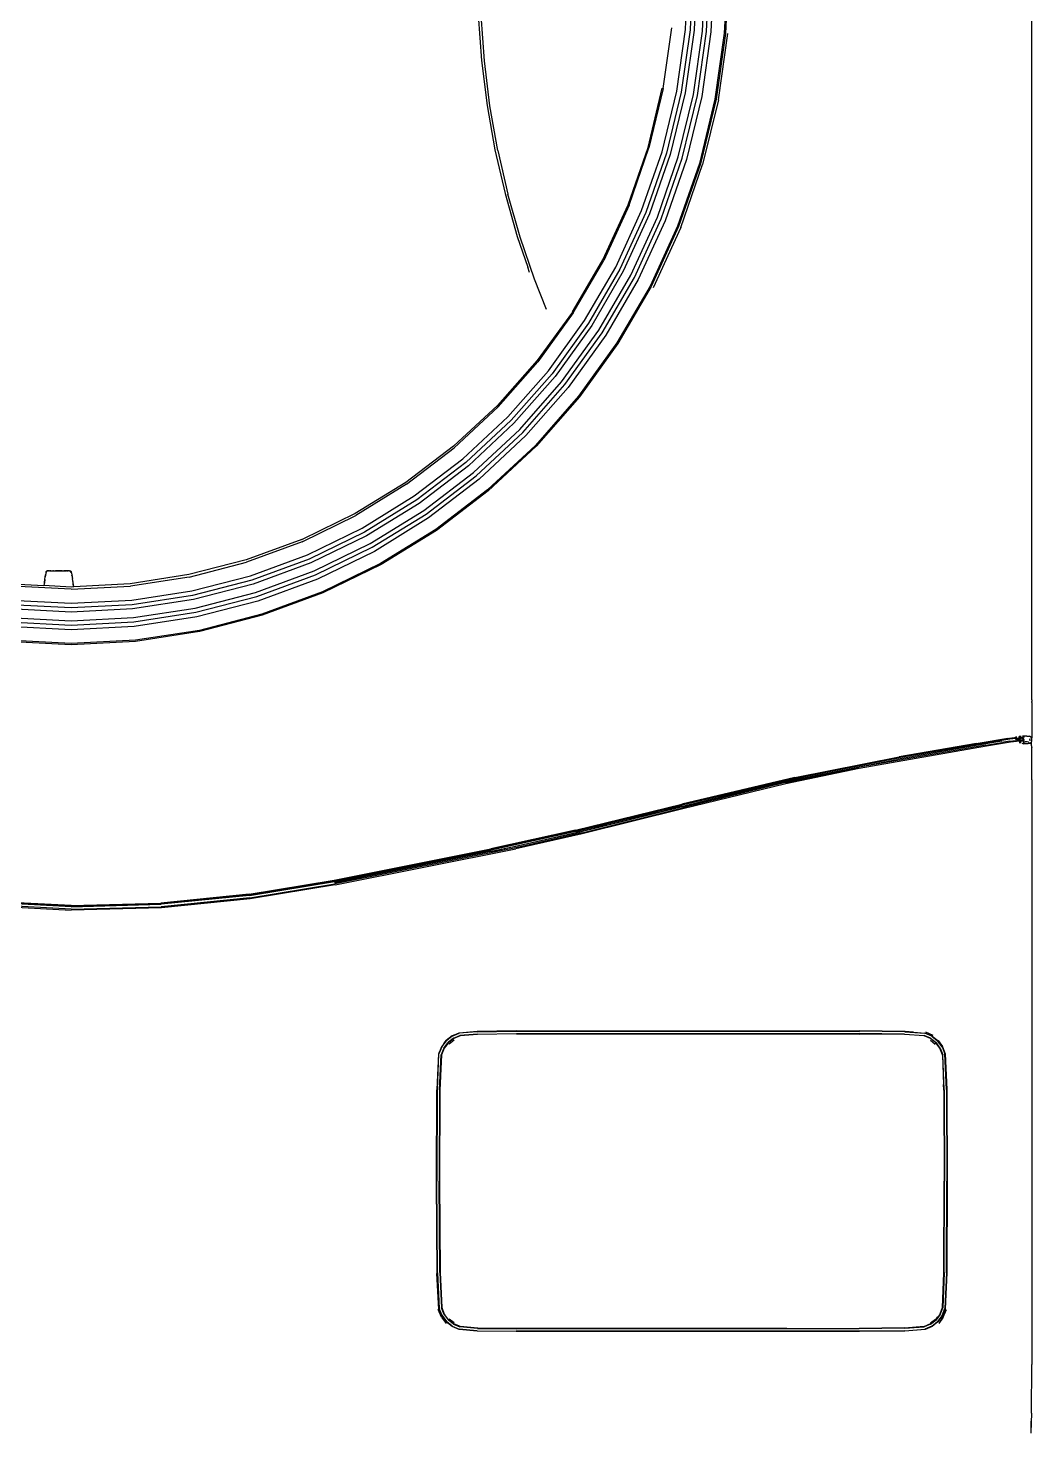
# Model space of a CAD drawing. Extents: x 41.9 to 126, y -21.3 to 38.1.
# Drawn here: x 96.151 to 97.552, y -11.707 to -9.748 of the extents above; entities that cross this region are included whole.
import ezdxf

# ---------------------------------------------------------------- set-up
doc = ezdxf.new("R2010")
doc.units = 0
doc.layers.add('ARQUITETURA_R07', color=8, linetype='CONTINUOUS')
doc.layers.add('LISTAGEM_TEXTO', color=7, linetype='CONTINUOUS')

# ---------------------------------------------------------------- blocks, each defined once
blk = doc.blocks.new('VISTAS')
at = {"layer": 'ARQUITETURA_R07'}
for p, q in [((0.8431, -0.04494), (0.8431, 0.47015)), ((0.72229, 0.18881), (0.72331, 0.21057)), ((0.72492, 0.21057), (0.72389, 0.18864)), ((0.72632, 0.21057), (0.72528, 0.1885)), ((0.7282, 0.18821), (0.72925, 0.21057)), ((0.72965, 0.18806), (0.73071, 0.21057)), ((0.73225, 0.21057), (0.73118, 0.18791)), ((0.73692, 0.21057), (0.73583, 0.18744)), ((0.7373, 0.21057), (0.73621, 0.1874)), ((0.64997, 0.19372), (0.65115, 0.17795)), ((0.65214, 0.17785), (0.65097, 0.19367)), ((0.71455, 0.1682), (0.71755, 0.18929)), ((0.71922, 0.16725), (0.72229, 0.18881)), ((0.72389, 0.18864), (0.7208, 0.16692)), ((0.72528, 0.1885), (0.72216, 0.16664)), ((0.72504, 0.16605), (0.7282, 0.18821)), ((0.72648, 0.16576), (0.72965, 0.18806)), ((0.73118, 0.18791), (0.72799, 0.16545)), ((0.73583, 0.18744), (0.73257, 0.16451)), ((0.73621, 0.1874), (0.73294, 0.16444)), ((0.73376, 0.16426), (0.73707, 0.18731)), ((0.65115, 0.17795), (0.65311, 0.1623)), ((0.6541, 0.16215), (0.65214, 0.17785)), ((0.70922, 0.14766), (0.71421, 0.16827)), ((0.71455, 0.1682), (0.70955, 0.14755)), ((0.7141, 0.14612), (0.71922, 0.16725)), ((0.7208, 0.16692), (0.71563, 0.14564)), ((0.72216, 0.16664), (0.71697, 0.14522)), ((0.65311, 0.1623), (0.65584, 0.14682)), ((0.65683, 0.14662), (0.6541, 0.16215)), ((0.71978, 0.14434), (0.72504, 0.16605)), ((0.72118, 0.1439), (0.72648, 0.16576)), ((0.72799, 0.16545), (0.72265, 0.14344)), ((0.73257, 0.16451), (0.72712, 0.14205)), ((0.73294, 0.16444), (0.72748, 0.14193)), ((0.73376, 0.16426), (0.72827, 0.14167)), ((0.70228, 0.12766), (0.70922, 0.14766)), ((0.70259, 0.12751), (0.70955, 0.14755)), ((0.65584, 0.14682), (0.65934, 0.13157)), ((0.65683, 0.14662), (0.66033, 0.13133)), ((0.70699, 0.12562), (0.7141, 0.14612)), ((0.71563, 0.14564), (0.70847, 0.12499)), ((0.71697, 0.14522), (0.70976, 0.12444)), ((0.71247, 0.12328), (0.71978, 0.14434)), ((0.71382, 0.1227), (0.72118, 0.1439)), ((0.72265, 0.14344), (0.71524, 0.12209)), ((0.72712, 0.14205), (0.71955, 0.12025)), ((0.72748, 0.14193), (0.7199, 0.1201)), ((0.72067, 0.11975), (0.72827, 0.14167)), ((0.65934, 0.13157), (0.6636, 0.1166)), ((0.66458, 0.11632), (0.66033, 0.13133)), ((0.69346, 0.10847), (0.70228, 0.12766)), ((0.70259, 0.12751), (0.69375, 0.10827)), ((0.69795, 0.10595), (0.70699, 0.12562)), ((0.70847, 0.12499), (0.69936, 0.10517)), ((0.70976, 0.12444), (0.70059, 0.10449)), ((0.70318, 0.10306), (0.71247, 0.12328)), ((0.70447, 0.10235), (0.71382, 0.1227)), ((0.71524, 0.12209), (0.70583, 0.1016)), ((0.71955, 0.12025), (0.70994, 0.09933)), ((0.7199, 0.1201), (0.71028, 0.09914)), ((0.72067, 0.11975), (0.71101, 0.09871)), ((0.6636, 0.1166), (0.66726, 0.10589)), ((0.66959, 0.10166), (0.66458, 0.11632)), ((0.68287, 0.09036), (0.69346, 0.10847)), ((0.68313, 0.09002), (0.69375, 0.10827)), ((0.66791, 0.10404), (0.66726, 0.10589)), ((0.68708, 0.08728), (0.69795, 0.10595)), ((0.69936, 0.10517), (0.68841, 0.08636)), ((0.70059, 0.10449), (0.68958, 0.08556)), ((0.69201, 0.08388), (0.70318, 0.10306)), ((0.67386, 0.09111), (0.66959, 0.10166)), ((0.69323, 0.08304), (0.70447, 0.10235)), ((0.70583, 0.1016), (0.69451, 0.08216)), ((0.70994, 0.09933), (0.69839, 0.07948)), ((0.71028, 0.09914), (0.69871, 0.07926)), ((0.68284, 0.09026), (0.67055, 0.07335)), ((0.68313, 0.09002), (0.67081, 0.07294)), ((0.68287, 0.09036), (0.68284, 0.09026)), ((0.67449, 0.06981), (0.68708, 0.08728)), ((0.68841, 0.08636), (0.67573, 0.06876)), ((0.68958, 0.08556), (0.67681, 0.06784)), ((0.67907, 0.06593), (0.69201, 0.08388)), ((0.6802, 0.06497), (0.69323, 0.08304)), ((0.69451, 0.08216), (0.68139, 0.06396)), ((0.69839, 0.07948), (0.685, 0.0609)), ((0.69871, 0.07926), (0.68529, 0.06065)), ((0.67055, 0.07335), (0.65668, 0.05766)), ((0.65694, 0.05717), (0.67081, 0.07294)), ((0.6603, 0.05369), (0.67449, 0.06981)), ((0.67573, 0.06876), (0.66143, 0.05252)), ((0.67681, 0.06784), (0.66242, 0.0515)), ((0.66449, 0.04936), (0.67907, 0.06593)), ((0.66552, 0.0483), (0.6802, 0.06497)), ((0.68139, 0.06396), (0.66661, 0.04717)), ((0.685, 0.0609), (0.66992, 0.04376)), ((0.68529, 0.06065), (0.67018, 0.04348)), ((0.65668, 0.05766), (0.64137, 0.04345)), ((0.65694, 0.05717), (0.64163, 0.04289)), ((0.64464, 0.03908), (0.6603, 0.05369)), ((0.66143, 0.05252), (0.64565, 0.03781)), ((0.66242, 0.0515), (0.64655, 0.03669)), ((0.6484, 0.03435), (0.66449, 0.04936)), ((0.64933, 0.03319), (0.66552, 0.0483)), ((0.66661, 0.04717), (0.65031, 0.03196)), ((0.64137, 0.04345), (0.6248, 0.03085)), ((0.62503, 0.03022), (0.64163, 0.04289)), ((0.66992, 0.04376), (0.65327, 0.02823)), ((0.67018, 0.04348), (0.65351, 0.02792)), ((0.62768, 0.02613), (0.64464, 0.03908)), ((0.64565, 0.03781), (0.62856, 0.02476)), ((0.64655, 0.03669), (0.62934, 0.02355)), ((0.63097, 0.02104), (0.6484, 0.03435)), ((0.6248, 0.03085), (0.6071, 0.01998)), ((0.62503, 0.03022), (0.60731, 0.01929)), ((0.63178, 0.01979), (0.64933, 0.03319)), ((0.65031, 0.03196), (0.63264, 0.01846)), ((0.60956, 0.01495), (0.62768, 0.02613)), ((0.62856, 0.02476), (0.6103, 0.0135)), ((0.65327, 0.02823), (0.63523, 0.01445)), ((0.65351, 0.02792), (0.63544, 0.01412)), ((0.6071, 0.01998), (0.58853, 0.01098)), ((0.62934, 0.02355), (0.61097, 0.01222)), ((0.61235, 0.00955), (0.63097, 0.02104)), ((0.61303, 0.00823), (0.63178, 0.01979)), ((0.58864, 0.0102), (0.60731, 0.01929)), ((0.59046, 0.00565), (0.60956, 0.01495)), ((0.63264, 0.01846), (0.61376, 0.00682)), ((0.58847, 0.01095), (0.56908, 0.00389)), ((0.58864, 0.0102), (0.56919, 0.00304)), ((0.58847, 0.01095), (0.58853, 0.01098)), ((0.6103, 0.0135), (0.59107, 0.00414)), ((0.61097, 0.01222), (0.59161, 0.00279)), ((0.63523, 0.01445), (0.61596, 0.00257)), ((0.63544, 0.01412), (0.61614, 0.00222)), ((0.57058, -0.00167), (0.59046, 0.00565)), ((0.59273, 0), (0.61235, 0.00955)), ((0.59329, -0.00138), (0.61303, 0.00823)), ((0.61376, 0.00682), (0.59388, -0.00286)), ((0.49995, 0), (0.50001, 0)), ((0.49998, 0), (0.49995, 0)), ((0.50005, 0), (0.49998, 0)), ((0.50001, 0), (0.50005, 0)), ((0.50008, 0), (0.50001, 0)), ((0.50005, 0), (0.50011, 0)), ((0.50005, 0), (0.50008, 0)), ((0.50011, 0), (0.50008, 0)), ((0.50014, 0), (0.50011, 0)), ((0.50019, 0.00001), (0.50014, 0)), ((0.50021, 0), (0.50014, 0)), ((0.50026, 0.00001), (0.50019, 0.00001)), ((0.50021, 0), (0.50026, 0.00001)), ((0.5003, 0.00001), (0.50026, 0.00001)), ((0.50034, 0.00001), (0.5003, 0.00001)), ((0.50038, 0.00001), (0.50034, 0.00001)), ((0.50045, 0.00001), (0.50038, 0.00001)), ((0.50048, 0), (0.50038, 0.00001)), ((0.50045, 0.00001), (0.50051, 0.00001)), ((0.50051, 0.00001), (0.50048, 0)), ((0.50051, 0.00001), (0.50057, 0.00001)), ((0.50057, 0.00001), (0.50061, 0.00001)), ((0.50061, 0.00001), (0.50067, 0.00001)), ((0.50061, 0.00001), (0.50065, 0.00001)), ((0.50065, 0.00001), (0.5007, 0.00001)), ((0.50067, 0.00001), (0.50073, 0.00001)), ((0.5007, 0.00001), (0.50073, 0.00001)), ((0.50077, 0.00001), (0.50073, 0.00001)), ((0.50081, 0.00001), (0.50077, 0.00001)), ((0.50081, 0.00001), (0.50085, 0.00001)), ((0.50092, 0.00001), (0.50085, 0.00001)), ((0.50085, 0.00001), (0.5009, 0.00001)), ((0.50096, 0.00001), (0.5009, 0.00001)), ((0.5009, 0.00001), (0.50092, 0.00001)), ((0.50096, 0.00001), (0.50092, 0.00001)), ((0.50096, 0.00001), (0.50102, 0.00001)), ((0.50102, 0.00001), (0.50106, 0.00001)), ((0.50106, 0.00001), (0.50114, 0.00001)), ((0.50114, 0.00001), (0.50118, 0.00001)), ((0.50118, 0.00001), (0.50123, 0.00001)), ((0.50123, 0.00001), (0.50126, 0.00001)), ((0.50126, 0.00001), (0.5013, 0.00001)), ((0.5013, 0.00001), (0.50139, 0.00001)), ((0.50139, 0.00001), (0.50144, 0.00001)), ((0.50144, 0.00001), (0.50152, 0.00001)), ((0.50152, 0.00001), (0.50156, 0.00001)), ((0.5016, 0.00001), (0.50156, 0.00001)), ((0.5016, 0.00001), (0.50167, 0.00001)), ((0.50172, 0.00001), (0.50167, 0.00001)), ((0.50175, 0), (0.50172, 0.00001)), ((0.50181, 0.00001), (0.50175, 0)), ((0.50181, 0.00001), (0.50202, 0.00001)), ((0.50202, 0.00001), (0.50208, 0.00001)), ((0.50208, 0.00001), (0.50227, 0.00001)), ((0.50227, 0.00001), (0.50236, 0.00001)), ((0.50236, 0.00001), (0.5024, 0.00001)), ((0.5024, 0.00001), (0.50245, 0.00002)), ((0.50245, 0.00002), (0.5025, 0.00001)), ((0.5025, 0.00001), (0.50253, 0.00002)), ((0.50259, 0.00002), (0.50253, 0.00002)), ((0.50253, 0.00002), (0.50256, 0.00002)), ((0.50256, 0.00002), (0.50259, 0.00002)), ((0.50263, 0.00002), (0.50256, 0.00002)), ((0.50263, 0.00002), (0.50259, 0.00002)), ((0.50469, 0.00002), (0.50263, 0.00002)), ((0.50469, 0.00002), (0.50476, 0.00001)), ((0.50484, 0.00002), (0.50476, 0.00001)), ((0.50476, 0.00001), (0.50481, 0.00002)), ((0.50487, 0.00001), (0.50481, 0.00002)), ((0.50487, 0.00001), (0.50484, 0.00002)), ((0.50487, 0.00001), (0.50494, 0.00001)), ((0.50494, 0.00001), (0.50548, 0)), ((0.50553, 0.00001), (0.50548, 0)), ((0.50553, 0.00001), (0.50569, 0.00001)), ((0.50572, 0.00001), (0.50569, 0.00001)), ((0.50586, 0.00001), (0.50572, 0.00001)), ((0.50596, 0.00001), (0.50586, 0.00001)), ((0.50603, 0.00001), (0.50596, 0.00001)), ((0.50626, 0.00001), (0.50603, 0.00001)), ((0.50626, 0.00001), (0.5063, 0.00001)), ((0.5063, 0.00001), (0.50634, 0.00001)), ((0.50647, 0.00001), (0.50634, 0.00001)), ((0.50653, 0.00001), (0.50647, 0.00001)), ((0.5066, 0.00001), (0.50653, 0.00001)), ((0.50663, 0.00001), (0.5066, 0.00001)), ((0.50663, 0.00001), (0.50676, 0.00001)), ((0.5068, 0.00001), (0.50676, 0.00001)), ((0.50686, 0.00001), (0.5068, 0.00001)), ((0.50683, 0.00001), (0.5068, 0.00001)), ((0.50683, 0.00001), (0.5069, 0.00001)), ((0.50686, 0.00001), (0.50693, 0.00001)), ((0.5069, 0.00001), (0.50686, 0.00001)), ((0.5069, 0.00001), (0.50693, 0.00001)), ((0.50693, 0.00001), (0.50698, 0.00001)), ((0.50698, 0.00001), (0.50701, 0.00001)), ((0.50706, 0.00001), (0.50701, 0.00001)), ((0.50706, 0.00001), (0.5071, 0)), ((0.50718, 0), (0.5071, 0)), ((0.50714, 0), (0.5071, 0)), ((0.50721, 0), (0.50714, 0)), ((0.50721, 0), (0.50718, 0)), ((0.50727, 0), (0.50721, 0)), ((0.50734, 0), (0.50727, 0)), ((0.50727, 0), (0.50731, 0)), ((0.50731, 0), (0.50737, 0)), ((0.5074, 0), (0.50734, 0)), ((0.56908, 0.00389), (0.54904, -0.00128)), ((0.54914, -0.00214), (0.56919, 0.00304)), ((0.59107, 0.00414), (0.57104, -0.00324)), ((0.59161, 0.00279), (0.57145, -0.00464)), ((0.61596, 0.00257), (0.59567, -0.00732)), ((0.61614, 0.00222), (0.59581, -0.00769)), ((0.48749, -0.00453), (0.49845, -0.00512)), ((0.49881, -0.00296), (0.49845, -0.00512)), ((0.49868, -0.00408), (0.49848, -0.00512)), ((0.49868, -0.00408), (0.49887, -0.00296)), ((0.49884, -0.00296), (0.49868, -0.00408)), ((0.49881, -0.00296), (0.49899, -0.00201)), ((0.49884, -0.00296), (0.49899, -0.00201)), ((0.49899, -0.00201), (0.49908, -0.00144)), ((0.49904, -0.00144), (0.49899, -0.00201)), ((0.49911, -0.00128), (0.49904, -0.00144)), ((0.49911, -0.00128), (0.49908, -0.00144)), ((0.49911, -0.00128), (0.49914, -0.00109)), ((0.49912, -0.00144), (0.49911, -0.00128)), ((0.49919, -0.0007), (0.49914, -0.00109)), ((0.49923, -0.0008), (0.49914, -0.00109)), ((0.49925, -0.00033), (0.49918, -0.00065)), ((0.49918, -0.00065), (0.49919, -0.0007)), ((0.49918, -0.00065), (0.49923, -0.00065)), ((0.49923, -0.00065), (0.49919, -0.0007)), ((0.49919, -0.0007), (0.49923, -0.0008)), ((0.49923, -0.00065), (0.49926, -0.00054)), ((0.49928, -0.00026), (0.49925, -0.00033)), ((0.49926, -0.00054), (0.49928, -0.00036)), ((0.49926, -0.00065), (0.49926, -0.00054)), ((0.49932, -0.00026), (0.49928, -0.00033)), ((0.49928, -0.00026), (0.49932, -0.00026)), ((0.49928, -0.00036), (0.49928, -0.00033)), ((0.49928, -0.00036), (0.49932, -0.00033)), ((0.49937, -0.00015), (0.49932, -0.0002)), ((0.49932, -0.00026), (0.49936, -0.0002)), ((0.49932, -0.00026), (0.49932, -0.0002)), ((0.49932, -0.00033), (0.49935, -0.00026)), ((0.49932, -0.00026), (0.49932, -0.00033)), ((0.49935, -0.00026), (0.49939, -0.0002)), ((0.49935, -0.00033), (0.49957, -0.00033)), ((0.49941, -0.00015), (0.49936, -0.0002)), ((0.49937, -0.00015), (0.49942, -0.00011)), ((0.49937, -0.00015), (0.49941, -0.00015)), ((0.49939, -0.0002), (0.49944, -0.00015)), ((0.49941, -0.00015), (0.49945, -0.00011)), ((0.49945, -0.00011), (0.49942, -0.00011)), ((0.49944, -0.00015), (0.49949, -0.00011)), ((0.49948, -0.00007), (0.49945, -0.00011)), ((0.49949, -0.00011), (0.49945, -0.00011)), ((0.49948, -0.00007), (0.49955, -0.00004)), ((0.49952, -0.00007), (0.49948, -0.00007)), ((0.49949, -0.00011), (0.49955, -0.00007)), ((0.49952, -0.00007), (0.49949, -0.00011)), ((0.49952, -0.00007), (0.49959, -0.00004)), ((0.49952, -0.00007), (0.49955, -0.00004)), ((0.49955, -0.00007), (0.49962, -0.00004)), ((0.49962, -0.00004), (0.49955, -0.00004)), ((0.49959, -0.00004), (0.49955, -0.00004)), ((0.49965, -0.00002), (0.49959, -0.00004)), ((0.49959, -0.00004), (0.49962, -0.00004)), ((0.49962, -0.00004), (0.49968, -0.00002)), ((0.49965, -0.00002), (0.49971, -0.00002)), ((0.49971, -0.00002), (0.49968, -0.00002)), ((0.49971, -0.00002), (0.49979, -0.00001)), ((0.49975, -0.00001), (0.49971, -0.00002)), ((0.49975, -0.00001), (0.49979, -0.00001)), ((0.49982, -0.00001), (0.49975, -0.00001)), ((0.49982, -0.00001), (0.49979, -0.00001)), ((0.49989, 0), (0.49982, -0.00001)), ((0.49986, -0.00001), (0.49982, -0.00001)), ((0.49989, 0), (0.49986, -0.00001)), ((0.49992, 0), (0.49986, -0.00001)), ((0.49995, 0), (0.49989, 0)), ((0.49989, 0), (0.49992, 0)), ((0.49995, 0), (0.49992, 0)), ((0.50611, -0.00004), (0.50116, -0.00004)), ((0.50744, 0), (0.50737, 0)), ((0.50737, 0), (0.5074, 0)), ((0.5074, 0), (0.50744, 0)), ((0.50748, -0.00001), (0.50744, 0)), ((0.50744, 0), (0.50751, -0.00001)), ((0.50748, -0.00001), (0.50751, -0.00001)), ((0.50748, -0.00001), (0.50754, -0.00001)), ((0.50754, -0.00001), (0.50751, -0.00001)), ((0.50754, -0.00001), (0.50757, -0.00001)), ((0.50757, -0.00001), (0.50763, -0.00002)), ((0.50763, -0.00002), (0.50766, -0.00002)), ((0.50763, -0.00033), (0.50798, -0.00033)), ((0.50766, -0.00002), (0.5077, -0.00003)), ((0.5077, -0.00003), (0.50776, -0.00004)), ((0.50776, -0.00004), (0.50782, -0.00007)), ((0.50776, -0.00004), (0.50779, -0.00004)), ((0.50786, -0.00007), (0.50779, -0.00004)), ((0.50782, -0.00007), (0.50789, -0.00011)), ((0.50786, -0.00007), (0.50791, -0.00011)), ((0.50789, -0.00011), (0.50794, -0.00015)), ((0.50797, -0.00015), (0.50791, -0.00011)), ((0.50794, -0.00015), (0.50799, -0.0002)), ((0.50797, -0.00015), (0.50802, -0.0002)), ((0.50799, -0.0002), (0.50803, -0.00026)), ((0.50806, -0.00026), (0.50802, -0.0002)), ((0.50803, -0.00026), (0.50805, -0.00033)), ((0.50806, -0.00026), (0.50805, -0.00033)), ((0.50811, -0.00065), (0.50805, -0.00033)), ((0.50815, -0.00065), (0.50805, -0.00033)), ((0.50806, -0.00026), (0.50809, -0.00033)), ((0.50815, -0.00065), (0.50809, -0.00033)), ((0.50811, -0.00065), (0.50824, -0.00144)), ((0.50815, -0.00065), (0.50829, -0.00144)), ((0.50833, -0.00181), (0.50824, -0.00144)), ((0.50829, -0.00144), (0.50833, -0.00181)), ((0.50833, -0.00181), (0.5084, -0.00223)), ((0.5084, -0.00223), (0.50845, -0.00257)), ((0.50845, -0.00257), (0.50846, -0.00263)), ((0.50852, -0.00296), (0.50846, -0.00263)), ((0.50849, -0.00296), (0.50846, -0.00263)), ((0.50856, -0.00327), (0.50849, -0.00296)), ((0.50856, -0.00327), (0.50852, -0.00296)), ((0.50888, -0.00543), (0.50856, -0.00327)), ((0.50895, -0.00558), (0.50856, -0.00327)), ((0.52859, -0.00453), (0.50895, -0.00558)), ((0.54904, -0.00128), (0.52859, -0.00453)), ((0.54914, -0.00214), (0.52865, -0.00529)), ((0.55007, -0.00697), (0.57058, -0.00167)), ((0.57104, -0.00324), (0.55038, -0.00857)), ((0.57145, -0.00464), (0.55065, -0.01001)), ((0.5723, -0.00753), (0.59273, 0)), ((0.57272, -0.00895), (0.59329, -0.00138)), ((0.59388, -0.00286), (0.57317, -0.01049)), ((0.50799, -0.00636), (0.48743, -0.00529)), ((0.49848, -0.00512), (0.49845, -0.00512)), ((0.50799, -0.00563), (0.49848, -0.00512)), ((0.50799, -0.00636), (0.52865, -0.00529)), ((0.50891, -0.00558), (0.50799, -0.00563)), ((0.50891, -0.00558), (0.50888, -0.00543)), ((0.50895, -0.00558), (0.50891, -0.00558)), ((0.52912, -0.01019), (0.55007, -0.00697)), ((0.55038, -0.00857), (0.52927, -0.01182)), ((0.55123, -0.01297), (0.5723, -0.00753)), ((0.55151, -0.01443), (0.57272, -0.00895)), ((0.59567, -0.00732), (0.57452, -0.0151)), ((0.59581, -0.00769), (0.57463, -0.01548)), ((0.50799, -0.01438), (0.48666, -0.01327)), ((0.50799, -0.01292), (0.4868, -0.01182)), ((0.48696, -0.01019), (0.50799, -0.01128)), ((0.50799, -0.01128), (0.52912, -0.01019)), ((0.52927, -0.01182), (0.50799, -0.01292)), ((0.52941, -0.01327), (0.50799, -0.01438)), ((0.55065, -0.01001), (0.52941, -0.01327)), ((0.5297, -0.01628), (0.55123, -0.01297)), ((0.52984, -0.01776), (0.55151, -0.01443)), ((0.57317, -0.01049), (0.55181, -0.016)), ((0.50799, -0.0205), (0.48608, -0.01936)), ((0.48623, -0.01776), (0.50799, -0.01889)), ((0.48637, -0.01628), (0.50799, -0.0174)), ((0.50799, -0.0174), (0.5297, -0.01628)), ((0.50799, -0.01889), (0.52984, -0.01776)), ((0.52999, -0.01936), (0.50799, -0.0205)), ((0.55181, -0.016), (0.52999, -0.01936)), ((0.57452, -0.0151), (0.55272, -0.02073)), ((0.57463, -0.01548), (0.5528, -0.02112)), ((0.50798, -0.02532), (0.48562, -0.02416)), ((0.53045, -0.02415), (0.50798, -0.02532)), ((0.55272, -0.02073), (0.53045, -0.02415)), ((0.5528, -0.02112), (0.53048, -0.02455)), ((0.50798, -0.02572), (0.48558, -0.02455)), ((0.53048, -0.02455), (0.50798, -0.02572)), ((0.84309, -0.04587), (0.84306, -0.05824)), ((0.8431, -0.04494), (0.84309, -0.04554)), ((0.84309, -0.04587), (0.84309, -0.04554)), ((0.82349, -0.06039), (0.83449, -0.05852)), ((0.83469, -0.05842), (0.82366, -0.06029)), ((0.82379, -0.06014), (0.83484, -0.05826)), ((0.83263, -0.05898), (0.83539, -0.05856)), ((0.83689, -0.05816), (0.83449, -0.05852)), ((0.83539, -0.05856), (0.83752, -0.05829)), ((0.83689, -0.05816), (0.83726, -0.05811)), ((0.83746, -0.05802), (0.83731, -0.05804)), ((0.83746, -0.05802), (0.83752, -0.05801)), ((0.83758, -0.058), (0.83752, -0.05801)), ((0.83753, -0.05871), (0.83752, -0.05829)), ((0.83752, -0.05829), (0.83893, -0.05829)), ((0.83902, -0.0586), (0.83753, -0.05871)), ((0.83762, -0.058), (0.83758, -0.058)), ((0.8379, -0.05799), (0.83775, -0.05799)), ((0.83893, -0.05798), (0.83845, -0.05799)), ((0.83852, -0.05791), (0.83893, -0.05791)), ((0.83893, -0.05763), (0.83893, -0.05751)), ((0.83893, -0.05778), (0.83893, -0.05772)), ((0.83893, -0.05791), (0.83893, -0.05786)), ((0.83893, -0.05791), (0.83903, -0.05791)), ((0.83893, -0.05798), (0.83893, -0.05791)), ((0.83918, -0.05798), (0.83893, -0.05798)), ((0.83893, -0.05829), (0.83893, -0.05804)), ((0.83893, -0.05829), (0.83902, -0.05829)), ((0.83902, -0.05829), (0.83918, -0.05835)), ((0.83918, -0.05861), (0.83902, -0.0586)), ((0.83916, -0.05791), (0.8391, -0.05792)), ((0.83918, -0.05784), (0.83916, -0.05791)), ((0.83916, -0.05791), (0.83987, -0.05791)), ((0.83916, -0.05791), (0.83918, -0.05798)), ((0.83918, -0.05749), (0.83918, -0.05764)), ((0.83918, -0.0577), (0.83918, -0.05774)), ((0.83923, -0.05798), (0.83918, -0.05798)), ((0.83918, -0.05798), (0.83918, -0.05835)), ((0.83918, -0.05835), (0.83989, -0.05865)), ((0.83918, -0.05835), (0.83918, -0.05861)), ((0.83989, -0.05865), (0.83918, -0.05861)), ((0.8401, -0.05834), (0.83923, -0.05798)), ((0.84133, -0.05756), (0.83979, -0.05764)), ((0.84058, -0.05792), (0.83987, -0.05791)), ((0.84021, -0.05901), (0.83989, -0.05865)), ((0.83989, -0.05865), (0.84019, -0.05919)), ((0.84043, -0.05891), (0.8401, -0.05834)), ((0.84133, -0.05756), (0.84226, -0.05759)), ((0.84271, -0.05793), (0.84226, -0.05759)), ((0.84232, -0.05849), (0.84239, -0.05921)), ((0.84285, -0.05775), (0.84285, -0.05873)), ((0.84305, -0.0593), (0.84306, -0.05824)), ((0.82705, -0.06073), (0.78286, -0.06847)), ((0.82723, -0.06106), (0.78289, -0.06886)), ((0.82189, -0.06082), (0.79583, -0.06533)), ((0.82705, -0.06033), (0.7959, -0.06572)), ((0.82349, -0.06039), (0.79669, -0.06502)), ((0.82379, -0.06014), (0.7968, -0.06481)), ((0.82189, -0.06082), (0.83263, -0.05898)), ((0.83263, -0.05939), (0.82705, -0.06033)), ((0.82705, -0.06073), (0.83264, -0.05979)), ((0.83284, -0.06011), (0.82723, -0.06106)), ((0.8354, -0.05938), (0.83264, -0.05979)), ((0.83561, -0.05971), (0.83284, -0.06011)), ((0.8354, -0.05938), (0.83753, -0.05912)), ((0.83775, -0.05945), (0.83561, -0.05971)), ((0.83903, -0.05902), (0.83753, -0.05912)), ((0.83918, -0.05936), (0.83775, -0.05945)), ((0.83893, -0.05956), (0.83893, -0.05944)), ((0.83893, -0.05983), (0.83893, -0.05967)), ((0.83893, -0.06005), (0.83893, -0.05993)), ((0.83903, -0.05902), (0.83918, -0.05902)), ((0.83918, -0.05902), (0.83918, -0.05924)), ((0.83918, -0.05902), (0.83989, -0.05906)), ((0.83925, -0.05934), (0.83918, -0.05936)), ((0.83918, -0.05936), (0.83918, -0.05934)), ((0.83918, -0.05936), (0.83918, -0.05954)), ((0.83918, -0.05965), (0.83918, -0.05978)), ((0.83918, -0.0599), (0.83918, -0.06004)), ((0.84007, -0.05939), (0.83925, -0.05934)), ((0.84007, -0.05939), (0.83989, -0.05906)), ((0.83989, -0.06023), (0.84001, -0.06)), ((0.83996, -0.06025), (0.84004, -0.06)), ((0.84, -0.06024), (0.84014, -0.05999)), ((0.84004, -0.06024), (0.84009, -0.06024)), ((0.84007, -0.05939), (0.84012, -0.05939)), ((0.84011, -0.05968), (0.84009, -0.05981)), ((0.84014, -0.05999), (0.84009, -0.06024)), ((0.84009, -0.06024), (0.84039, -0.06021)), ((0.84017, -0.0594), (0.84012, -0.05939)), ((0.84012, -0.05939), (0.84016, -0.05943)), ((0.84013, -0.05958), (0.84012, -0.05962)), ((0.84016, -0.05943), (0.84014, -0.05951)), ((0.8402, -0.05922), (0.84016, -0.05937)), ((0.84016, -0.05937), (0.84017, -0.0594)), ((0.84017, -0.0594), (0.84016, -0.05943)), ((0.84016, -0.05943), (0.84021, -0.05951)), ((0.84021, -0.05949), (0.84016, -0.05943)), ((0.84017, -0.0594), (0.84021, -0.05943)), ((0.84017, -0.05958), (0.84021, -0.05961)), ((0.8402, -0.05968), (0.84018, -0.0598)), ((0.84018, -0.05968), (0.84018, -0.0598)), ((0.84021, -0.05901), (0.84019, -0.05919)), ((0.84019, -0.05919), (0.8402, -0.05922)), ((0.8402, -0.05922), (0.84021, -0.05943)), ((0.84021, -0.05943), (0.84021, -0.05949)), ((0.84021, -0.05943), (0.84035, -0.05944)), ((0.84021, -0.05949), (0.84021, -0.05951)), ((0.84021, -0.05949), (0.84023, -0.05952)), ((0.84021, -0.05957), (0.84021, -0.05961)), ((0.84021, -0.0598), (0.84027, -0.05967)), ((0.84023, -0.05952), (0.84028, -0.05952)), ((0.84031, -0.05959), (0.84028, -0.05957)), ((0.84031, -0.05959), (0.84032, -0.05957)), ((0.84033, -0.05952), (0.84035, -0.05944)), ((0.84035, -0.05944), (0.84043, -0.05891)), ((0.84035, -0.05944), (0.84078, -0.05953)), ((0.84045, -0.05975), (0.84037, -0.05966)), ((0.84039, -0.06021), (0.84042, -0.05997)), ((0.84039, -0.06021), (0.84085, -0.06014)), ((0.84045, -0.05978), (0.84045, -0.05975)), ((0.8415, -0.05958), (0.84078, -0.05953)), ((0.84085, -0.06014), (0.84178, -0.06012)), ((0.84189, -0.05965), (0.8415, -0.05958)), ((0.84178, -0.06012), (0.84229, -0.06007)), ((0.8421, -0.05976), (0.84189, -0.05965)), ((0.8421, -0.05976), (0.84243, -0.06003)), ((0.84229, -0.06007), (0.84233, -0.06006)), ((0.84243, -0.06003), (0.84258, -0.05998)), ((0.84243, -0.06003), (0.84254, -0.0601)), ((0.84254, -0.0601), (0.84271, -0.06027)), ((0.84258, -0.05998), (0.8428, -0.05981)), ((0.84271, -0.06027), (0.84283, -0.0605)), ((0.8428, -0.05981), (0.84285, -0.05974)), ((0.84285, -0.05974), (0.84283, -0.0605)), ((0.84283, -0.0605), (0.84285, -0.06056)), ((0.84285, -0.05974), (0.84295, -0.05959)), ((0.84285, -0.06056), (0.84291, -0.06079)), ((0.84285, -0.06056), (0.84285, -0.06075)), ((0.84291, -0.06079), (0.84306, -0.06161)), ((0.84295, -0.05959), (0.84305, -0.0593)), ((0.8431, -0.07283), (0.84306, -0.06161)), ((0.75721, -0.07379), (0.78286, -0.06847)), ((0.7603, -0.07234), (0.79583, -0.06533)), ((0.76038, -0.07197), (0.7968, -0.06481)), ((0.76042, -0.07274), (0.7959, -0.06572)), ((0.76043, -0.07215), (0.79669, -0.06502)), ((0.76038, -0.07197), (0.721, -0.0813)), ((0.76043, -0.07215), (0.72107, -0.08149)), ((0.7603, -0.07234), (0.72114, -0.08168)), ((0.72124, -0.08209), (0.76042, -0.07274)), ((0.75714, -0.07331), (0.72124, -0.08209)), ((0.76039, -0.07264), (0.75714, -0.07331)), ((0.78289, -0.06886), (0.75727, -0.07419)), ((0.8431, -0.07283), (0.84311, -0.2767)), ((0.75721, -0.07379), (0.7213, -0.08256)), ((0.75727, -0.07419), (0.72135, -0.08294)), ((0.68393, -0.0904), (0.721, -0.0813)), ((0.68396, -0.09061), (0.72107, -0.08149)), ((0.684, -0.09085), (0.72114, -0.08168)), ((0.68406, -0.09127), (0.72124, -0.08209)), ((0.72124, -0.08209), (0.68619, -0.09085)), ((0.68623, -0.09129), (0.7213, -0.08256)), ((0.72135, -0.08294), (0.68627, -0.09165)), ((0.68393, -0.0904), (0.65442, -0.09687)), ((0.68396, -0.09061), (0.65445, -0.09708)), ((0.684, -0.09085), (0.6545, -0.09733)), ((0.65456, -0.09776), (0.68406, -0.09127)), ((0.68619, -0.09085), (0.6631, -0.09605)), ((0.68623, -0.09129), (0.66312, -0.09648)), ((0.68627, -0.09165), (0.66314, -0.09684)), ((0.59972, -0.10783), (0.65442, -0.09687)), ((0.59976, -0.10803), (0.65445, -0.09708)), ((0.59983, -0.10826), (0.6545, -0.09733)), ((0.65456, -0.09776), (0.59991, -0.10868)), ((0.66312, -0.09648), (0.59999, -0.1091)), ((0.60006, -0.10944), (0.66314, -0.09684)), ((0.6631, -0.09605), (0.65456, -0.09776)), ((0.57012, -0.11273), (0.59972, -0.10783)), ((0.57016, -0.11293), (0.59976, -0.10803)), ((0.57022, -0.11315), (0.59983, -0.10826)), ((0.57035, -0.11398), (0.59999, -0.1091)), ((0.60006, -0.10944), (0.5704, -0.11432)), ((0.4768, -0.11663), (0.50801, -0.11829)), ((0.50801, -0.11795), (0.47682, -0.11629)), ((0.50801, -0.11711), (0.47689, -0.11545)), ((0.50801, -0.11689), (0.47692, -0.11523)), ((0.50801, -0.11668), (0.47694, -0.11502)), ((0.50801, -0.11668), (0.53931, -0.1158)), ((0.50801, -0.11689), (0.53934, -0.116)), ((0.50801, -0.11711), (0.53937, -0.11622)), ((0.50801, -0.11795), (0.53944, -0.11706)), ((0.53947, -0.1174), (0.50801, -0.11829)), ((0.57012, -0.11273), (0.53931, -0.1158)), ((0.57016, -0.11293), (0.53934, -0.116)), ((0.57022, -0.11315), (0.53937, -0.11622)), ((0.57035, -0.11398), (0.53944, -0.11706)), ((0.5704, -0.11432), (0.53947, -0.1174)), ((0.64088, -0.16211), (0.64332, -0.16107)), ((0.64334, -0.1611), (0.6409, -0.16213)), ((0.64094, -0.1622), (0.64335, -0.16118)), ((0.64963, -0.16055), (0.64334, -0.1611)), ((0.64962, -0.16064), (0.64335, -0.16118)), ((0.64975, -0.16146), (0.64362, -0.16198)), ((0.64978, -0.1616), (0.64366, -0.16211)), ((0.64962, -0.16064), (0.66324, -0.16044)), ((0.66326, -0.16035), (0.64963, -0.16055)), ((0.64975, -0.16146), (0.66329, -0.16128)), ((0.6633, -0.16142), (0.64978, -0.1616)), ((0.66324, -0.16044), (0.78294, -0.16049)), ((0.66326, -0.16035), (0.68649, -0.16033)), ((0.66326, -0.16035), (0.78299, -0.16039)), ((0.66327, -0.16033), (0.68649, -0.16033)), ((0.66329, -0.16128), (0.78288, -0.16132)), ((0.6633, -0.16142), (0.78288, -0.16146)), ((0.68649, -0.16033), (0.78297, -0.16037)), ((0.79866, -0.16147), (0.78288, -0.16132)), ((0.79864, -0.16161), (0.78288, -0.16146)), ((0.79879, -0.16065), (0.78294, -0.16049)), ((0.78297, -0.16037), (0.783, -0.16037)), ((0.78297, -0.16037), (0.78299, -0.16039)), ((0.79886, -0.16056), (0.78299, -0.16039)), ((0.80551, -0.16211), (0.79864, -0.16161)), ((0.79866, -0.16147), (0.80554, -0.16198)), ((0.79879, -0.16065), (0.80581, -0.16118)), ((0.80185, -0.16076), (0.79886, -0.16056)), ((0.79888, -0.16053), (0.80185, -0.16076)), ((0.80185, -0.16076), (0.8059, -0.1611)), ((0.80822, -0.1622), (0.80581, -0.16118)), ((0.8059, -0.1611), (0.80828, -0.16211)), ((0.80593, -0.1611), (0.80828, -0.16211)), ((0.80868, -0.16195), (0.80613, -0.16084)), ((0.63734, -0.1659), (0.6363, -0.16838)), ((0.63724, -0.16589), (0.63649, -0.1676)), ((0.63804, -0.16634), (0.63706, -0.16866)), ((0.63814, -0.16641), (0.63718, -0.16871)), ((0.63799, -0.16485), (0.63724, -0.16589)), ((0.63734, -0.1659), (0.63892, -0.1638)), ((0.63799, -0.16485), (0.63827, -0.16449)), ((0.63804, -0.16634), (0.63949, -0.1644)), ((0.63958, -0.1645), (0.63814, -0.16641)), ((0.63827, -0.16449), (0.63883, -0.16373)), ((0.63884, -0.16376), (0.63827, -0.16449)), ((0.63883, -0.16373), (0.64088, -0.16211)), ((0.6409, -0.16213), (0.63884, -0.16376)), ((0.64094, -0.1622), (0.63892, -0.1638)), ((0.64136, -0.16292), (0.63949, -0.1644)), ((0.64143, -0.16304), (0.63958, -0.1645)), ((0.64155, -0.16358), (0.63984, -0.16496)), ((0.64136, -0.16292), (0.64362, -0.16198)), ((0.64366, -0.16211), (0.64143, -0.16304)), ((0.80774, -0.16304), (0.80551, -0.16211)), ((0.80779, -0.16292), (0.80554, -0.16198)), ((0.80772, -0.16358), (0.80943, -0.16495)), ((0.80959, -0.1645), (0.80774, -0.16304)), ((0.80779, -0.16292), (0.80967, -0.1644)), ((0.80822, -0.1622), (0.81024, -0.1638)), ((0.80828, -0.16211), (0.80832, -0.16211)), ((0.80832, -0.16211), (0.80834, -0.16214)), ((0.80834, -0.16214), (0.81033, -0.16373)), ((0.811, -0.1664), (0.80959, -0.1645)), ((0.8111, -0.16633), (0.80967, -0.1644)), ((0.8118, -0.16589), (0.81024, -0.1638)), ((0.81033, -0.16373), (0.81038, -0.16373)), ((0.8104, -0.16376), (0.81038, -0.16373)), ((0.8104, -0.16376), (0.81191, -0.16584)), ((0.81191, -0.1687), (0.811, -0.1664)), ((0.8111, -0.16633), (0.81201, -0.16865)), ((0.8118, -0.16589), (0.81278, -0.16838)), ((0.81191, -0.16584), (0.81196, -0.16585)), ((0.81198, -0.16589), (0.81196, -0.16585)), ((0.81198, -0.16589), (0.8129, -0.16835)), ((0.63618, -0.1684), (0.63562, -0.1808)), ((0.63573, -0.18081), (0.6363, -0.16838)), ((0.63619, -0.16835), (0.63617, -0.16837)), ((0.63618, -0.1684), (0.63617, -0.16837)), ((0.63618, -0.1684), (0.63619, -0.16835)), ((0.63619, -0.16835), (0.6362, -0.16832)), ((0.6362, -0.16832), (0.63649, -0.1676)), ((0.63653, -0.18094), (0.63706, -0.16866)), ((0.63718, -0.16871), (0.63666, -0.18097)), ((0.63718, -0.16871), (0.63724, -0.16876)), ((0.63726, -0.1688), (0.63724, -0.16876)), ((0.63726, -0.1688), (0.63729, -0.16882)), ((0.81188, -0.16875), (0.81191, -0.1687)), ((0.81189, -0.16878), (0.81188, -0.16875)), ((0.81189, -0.16878), (0.81229, -0.17901)), ((0.81251, -0.18094), (0.81201, -0.16865)), ((0.81331, -0.18081), (0.81278, -0.16838)), ((0.8129, -0.16835), (0.81343, -0.1808)), ((0.63548, -0.21277), (0.63561, -0.18087)), ((0.63573, -0.18081), (0.6356, -0.21276)), ((0.63562, -0.1808), (0.63561, -0.18087)), ((0.63653, -0.18094), (0.63641, -0.21277)), ((0.63666, -0.18097), (0.63653, -0.21278)), ((0.8124, -0.18096), (0.81229, -0.17901)), ((0.81237, -0.181), (0.8124, -0.18096)), ((0.81237, -0.181), (0.81256, -0.21277)), ((0.81251, -0.18094), (0.81267, -0.21276)), ((0.81331, -0.18081), (0.81349, -0.21276)), ((0.81343, -0.1808), (0.81361, -0.21277)), ((0.63546, -0.21281), (0.63548, -0.21277)), ((0.63546, -0.21281), (0.63547, -0.21284)), ((0.63547, -0.21284), (0.63548, -0.21277)), ((0.63572, -0.24474), (0.63547, -0.21284)), ((0.63583, -0.24471), (0.6356, -0.21276)), ((0.63663, -0.24459), (0.63641, -0.21277)), ((0.63653, -0.21278), (0.63676, -0.24458)), ((0.8124, -0.24458), (0.81255, -0.21284)), ((0.81251, -0.24459), (0.81267, -0.21276)), ((0.81255, -0.21284), (0.81256, -0.21277)), ((0.81331, -0.24471), (0.81349, -0.21276)), ((0.81361, -0.21277), (0.81343, -0.24474)), ((0.6357, -0.24478), (0.63572, -0.24474)), ((0.63571, -0.24482), (0.6357, -0.24478)), ((0.63571, -0.24482), (0.63627, -0.2572)), ((0.63583, -0.24471), (0.63638, -0.25715)), ((0.63663, -0.24459), (0.63715, -0.25687)), ((0.63676, -0.24458), (0.63727, -0.25684)), ((0.81237, -0.24466), (0.81188, -0.25687)), ((0.81191, -0.25685), (0.81237, -0.24466)), ((0.81251, -0.24459), (0.81201, -0.25688)), ((0.81237, -0.24466), (0.8124, -0.24458)), ((0.81331, -0.24471), (0.81278, -0.25715)), ((0.81343, -0.24474), (0.8129, -0.2572)), ((0.63549, -0.24488), (0.63612, -0.25745)), ((0.63716, -0.26019), (0.63604, -0.25752)), ((0.63627, -0.2572), (0.63625, -0.25726)), ((0.63626, -0.25728), (0.63625, -0.25726)), ((0.63727, -0.2597), (0.63626, -0.25728)), ((0.63736, -0.25963), (0.63638, -0.25715)), ((0.63807, -0.25919), (0.63715, -0.25687)), ((0.63727, -0.25684), (0.63817, -0.25914)), ((0.63807, -0.25919), (0.63949, -0.26113)), ((0.63817, -0.25914), (0.63822, -0.25915)), ((0.63822, -0.25915), (0.63825, -0.25919)), ((0.6387, -0.2598), (0.63825, -0.25919)), ((0.8111, -0.2592), (0.80967, -0.26113)), ((0.81099, -0.25919), (0.81045, -0.25988)), ((0.81098, -0.25915), (0.81096, -0.25918)), ((0.81187, -0.25691), (0.81098, -0.25915)), ((0.81189, -0.2569), (0.81099, -0.25919)), ((0.8111, -0.2592), (0.81201, -0.25688)), ((0.8118, -0.25963), (0.81278, -0.25715)), ((0.81187, -0.25691), (0.81191, -0.25685)), ((0.81188, -0.25687), (0.81189, -0.2569)), ((0.8129, -0.2572), (0.81191, -0.2597)), ((0.81221, -0.26015), (0.81329, -0.2575)), ((0.63716, -0.26019), (0.63876, -0.26236)), ((0.63884, -0.26182), (0.63727, -0.2597)), ((0.63736, -0.25963), (0.63892, -0.26172)), ((0.63958, -0.26105), (0.6387, -0.2598)), ((0.64089, -0.26344), (0.63884, -0.26182)), ((0.64095, -0.26332), (0.63892, -0.26172)), ((0.64137, -0.2626), (0.63949, -0.26113)), ((0.63958, -0.26105), (0.63963, -0.26106)), ((0.63965, -0.26108), (0.63958, -0.26105)), ((0.63965, -0.26108), (0.63963, -0.26106)), ((0.64143, -0.26251), (0.63965, -0.26108)), ((0.64155, -0.26218), (0.63984, -0.26081)), ((0.64332, -0.26447), (0.64089, -0.26344)), ((0.64095, -0.26332), (0.64335, -0.26434)), ((0.64137, -0.2626), (0.64362, -0.26354)), ((0.64143, -0.26251), (0.64147, -0.2625)), ((0.64149, -0.26253), (0.64147, -0.2625)), ((0.6432, -0.26323), (0.64149, -0.26253)), ((0.64369, -0.26343), (0.6432, -0.26323)), ((0.64366, -0.26344), (0.6432, -0.26323)), ((0.64961, -0.26502), (0.64332, -0.26447)), ((0.64962, -0.26488), (0.64335, -0.26434)), ((0.64976, -0.26406), (0.64362, -0.26354)), ((0.64366, -0.26344), (0.64371, -0.26346)), ((0.6498, -0.26394), (0.64369, -0.26343)), ((0.64982, -0.26397), (0.64371, -0.26346)), ((0.64371, -0.26346), (0.6498, -0.26394)), ((0.64976, -0.26406), (0.66329, -0.26423)), ((0.6498, -0.26394), (0.6633, -0.26412)), ((0.6633, -0.26412), (0.64982, -0.26397)), ((0.78288, -0.26419), (0.66329, -0.26423)), ((0.66334, -0.26414), (0.6633, -0.26412)), ((0.7216, -0.26408), (0.66334, -0.26414)), ((0.72163, -0.2641), (0.7216, -0.26408)), ((0.75747, -0.26405), (0.72163, -0.2641)), ((0.72163, -0.2641), (0.78288, -0.26407)), ((0.75747, -0.26405), (0.78288, -0.26407)), ((0.79866, -0.26404), (0.78288, -0.26419)), ((0.78291, -0.26409), (0.78288, -0.26407)), ((0.79866, -0.26393), (0.78291, -0.26409)), ((0.79868, -0.26395), (0.78291, -0.26409)), ((0.79866, -0.26404), (0.80555, -0.26354)), ((0.79866, -0.26393), (0.79868, -0.26395)), ((0.79869, -0.26393), (0.79866, -0.26393)), ((0.80554, -0.26346), (0.79868, -0.26395)), ((0.79879, -0.26487), (0.80581, -0.26434)), ((0.80585, -0.26447), (0.79882, -0.265)), ((0.80555, -0.26342), (0.80554, -0.26346)), ((0.8078, -0.2626), (0.80555, -0.26354)), ((0.80555, -0.26342), (0.80687, -0.26287)), ((0.80822, -0.26332), (0.80581, -0.26434)), ((0.80828, -0.26344), (0.80585, -0.26447)), ((0.80717, -0.26274), (0.80687, -0.26287)), ((0.80776, -0.26252), (0.80717, -0.26274)), ((0.80774, -0.26217), (0.80944, -0.2608)), ((0.80777, -0.26248), (0.80776, -0.26252)), ((0.80777, -0.26248), (0.80959, -0.26105)), ((0.8096, -0.26108), (0.80777, -0.26248)), ((0.8078, -0.2626), (0.80967, -0.26113)), ((0.80822, -0.26332), (0.81024, -0.26172)), ((0.81033, -0.26182), (0.80828, -0.26344)), ((0.80959, -0.26105), (0.81023, -0.26018)), ((0.81023, -0.26018), (0.8096, -0.26108)), ((0.81045, -0.25988), (0.81023, -0.26018)), ((0.8118, -0.25963), (0.81024, -0.26172)), ((0.81191, -0.2597), (0.81033, -0.26182)), ((0.81221, -0.26015), (0.81062, -0.26231)), ((0.66323, -0.2652), (0.64961, -0.26502)), ((0.64962, -0.26488), (0.66324, -0.26507)), ((0.78295, -0.26516), (0.66323, -0.2652)), ((0.78294, -0.26502), (0.66324, -0.26507)), ((0.79879, -0.26487), (0.78294, -0.26502)), ((0.79882, -0.265), (0.78295, -0.26516)), ((0.84303, -0.29367), (0.84311, -0.2767)), ((0.84303, -0.29367), (0.8428, -0.3004)), ((0.84277, -0.29706), (0.84274, -0.3004)), ((0.84278, -0.29659), (0.84277, -0.29706)), ((0.84278, -0.29636), (0.84278, -0.29659)), ((0.8428, -0.3004), (0.84273, -0.30059))]:
    blk.add_line(p, q, dxfattribs=at)

msp = doc.modelspace()

# ---------------------------------------------------------------- block references
at = {"layer": 'LISTAGEM_TEXTO', "xscale": 4, "yscale": 4, "zscale": 4}
msp.add_blockref('VISTAS', (94.1793, -10.5048), dxfattribs=at)

doc.saveas('drawing.dxf')
